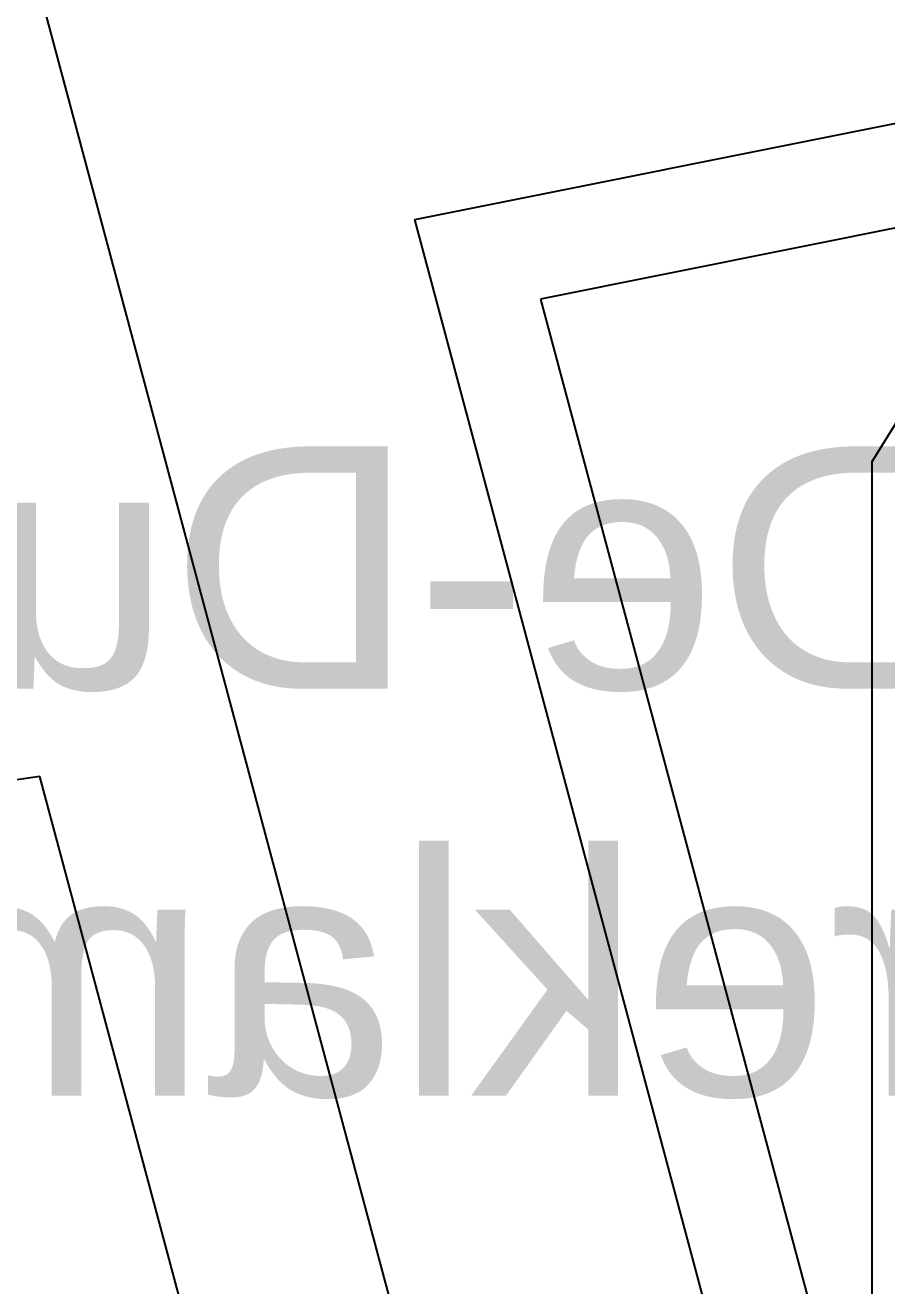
# Model space of a CAD drawing. Header units: inches. Extents: x -27 to 142, y -1 to 42.
# Drawn here: x 26.09 to 33.2, y 22.7 to 33.1 of the extents above; entities that cross this region are included whole.
import ezdxf

# ---------------------------------------------------------------- set-up
doc = ezdxf.new("R2010")
doc.units = ezdxf.units.IN
for name, color, linetype in [('Bottom Overlay', 54, 'Continuous'), ('Top Overlay', 2, 'Continuous'), ('Top Solder', 216, 'Continuous')]:
    doc.layers.add(name, color=color, linetype=linetype)
doc.styles.add('Arial', font='', dxfattribs={"height": 0.2})
doc.styles.get('Arial').set_extended_font_data('Arial')

msp = doc.modelspace()

# ---------------------------------------------------------------- linework, layer by layer
at = {"layer": 'Top Overlay'}
for p, q in [((33.078, 29.5), (33.346, 29.936)), ((33.078, 7.9), (33.078, 29.5))]:
    msp.add_line(p, q, dxfattribs=at)
at = {"layer": 'Top Solder'}
for p, q in [((26.192, 33.435), (34.782, 1.337)), ((29.303, 31.499), (35.464, 32.732)), ((34.615, 31.698), (30.34, 30.842)), ((33.083, 17.366), (29.303, 31.499)), ((30.34, 30.842), (33.083, 20.593)), ((26.209, 26.901), (11.574, 24.834)), ((32.155, 4.69), (26.209, 26.901))]:
    msp.add_line(p, q, dxfattribs=at)

# ---------------------------------------------------------------- texts
at = {"layer": 'Bottom Overlay', "style": 'Arial', "text_generation_flag": 2}
for s, p in [('Ta-De-Du!', (38, 27.626)), ('Lysreklamen 2017', (38, 24.266))]:
    msp.add_text(s, height=2, rotation=360, dxfattribs=at).set_placement(p)

doc.saveas('drawing.dxf')
